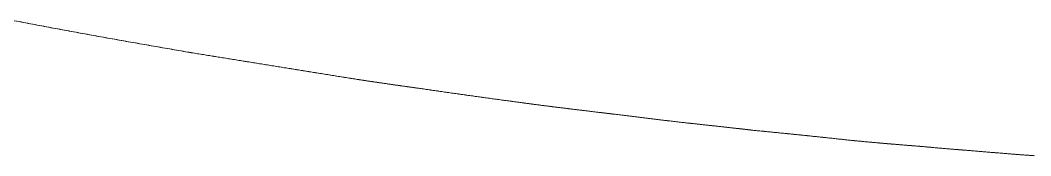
# Model space of a CAD drawing. Header units: millimetres. Extents: x 8533 to 164433, y 5768 to 115327.
# Drawn here: x 57046.2 to 57079.81, y 107638.34 to 107642.83 of the extents above; entities that cross this region are included whole.
import ezdxf

# ---------------------------------------------------------------- set-up
doc = ezdxf.new("R2010")
doc.units = ezdxf.units.MM
doc.header["$LTSCALE"] = 250
doc.layers.add('06_G-ENP_심볼', color=3, linetype='Continuous')
doc.layers.add('G-ENP', color=1, linetype='Continuous')

# ---------------------------------------------------------------- blocks, each defined once
blk = doc.blocks.new('zw$82BC')
at = {"layer": 'G-ENP', "color": 8, "lineweight": 0}
for centre, radius, start, end in [((17.33628957543506, 93.74773393715344), 3.29611018937103, 259.2108790048784, 259.2784332341819), ((17.33536252305881, 93.74285290701948), 3.291141902099058, 259.2133652563365, 259.2810219454882), ((16.07913155200875, 87.09907914330182), 3.470355619780339, 79.24203657759243, 79.30618076696047), ((16.06968112571049, 87.04919301118423), 3.52112893494431, 79.24011305090266, 79.30332865400823), ((17.17983293512476, 92.88609034693928), 2.420403592662472, 259.2148355367918, 259.3066973791791), ((17.18054174623406, 92.88982820913446), 2.424208066855788, 259.2183528684921, 259.3100704687355), ((17.19949367438649, 92.9902090568716), 2.526362313050587, 259.3066993937452, 259.3947093584893), ((17.20026437572064, 92.99430840737591), 2.530533482154481, 259.3100724750396, 259.3979375209123), ((17.22091233074674, 93.10460067454613), 2.642741868963379, 259.3947111902061, 259.4788520295244), ((17.22175369629572, 93.10911317825048), 2.647332139314228, 259.3979393441927, 259.4819346483097), ((17.24434428465891, 93.23076871008033), 2.771067352226418, 259.4788536781162, 259.559109774458), ((17.2452668487103, 93.23575637246546), 2.776139619599532, 259.4819362895909, 259.5620462956985), ((17.27009758453706, 93.3705259964355), 2.91317763174194, 259.5591112404581, 259.6354686102624), ((17.27111413412003, 93.37606404354364), 2.918808203129422, 259.5620477567693, 259.6382585392687), ((17.29854726742992, 93.5260787861352), 3.071310660676629, 259.6354698954061, 259.7079161835639), ((17.29967336940526, 93.53225880029242), 3.077592433945601, 259.6382598192359, 259.7105590911519), ((17.33015451907012, 93.70013930663862), 3.248217650799038, 259.7079172872139, 259.7764417642552), ((17.33140950180713, 93.70707493316297), 3.255265905267696, 259.7105601887154, 259.7789372782977), ((17.36549287820328, 93.89607967446784), 3.44731920119795, 259.7764426890564, 259.8410362439076), ((17.36690088866642, 93.90391287200578), 3.455277936678544, 259.7789381970685, 259.843384054697), ((17.40528448233893, 94.11814482717585), 3.672921292958957, 259.8410369881474, 259.9016921301304), ((17.40687617585628, 94.12705576925742), 3.681973274477436, 259.843384793319, 259.903891985399), ((17.45045178622264, 94.37175622708361), 3.930523364967847, 259.9016926953255, 259.9584035267262), ((17.45226647322461, 94.38197595872134), 3.940902960090169, 259.9038925433454, 259.9604552406448), ((17.5021915086008, 94.66394633427439), 4.227259034566161, 259.9584039147223, 260.0111661441837), ((17.50428085248934, 94.67577841042242), 4.239274165597466, 259.9604556197808, 260.013069582896), ((17.56208523884989, 95.00400818227234), 4.572555022650158, 260.0111663565273, 260.0599772746448), ((17.56451802900524, 95.0178567825464), 4.586615683573019, 260.0130697873545, 260.0617323691073), ((17.63226706020528, 95.40448003824991), 4.979129979427971, 260.0599773119895, 260.1048357915008), ((17.63513731493812, 95.42089750950407), 4.995796464075053, 260.0617323993089, 260.1064425272447), ((17.71568831716964, 95.88270051789107), 5.464571977262674, 260.1048356554626, 260.1457421251354), ((17.71912761167319, 95.90245983259757), 5.484628378917775, 260.106442385567, 260.1472005512888), ((17.81654924263684, 96.46334395979886), 6.053910363011204, 260.1457418182191, 260.1826982652295), ((17.82074791259562, 96.48756322458848), 6.078490875526993, 260.1472002377287, 260.1840084868628), ((17.9410381141242, 97.18276202033388), 6.784019823947066, 260.1826977865509, 260.2157077399256), ((17.94628214731507, 97.21312116458273), 6.814828548320682, 260.18400800223, 260.21686991633), ((18.09866561524446, 98.0968213881415), 7.711570877521139, 260.2157070921269, 260.2447755925744), ((18.10540446033794, 98.13596050553684), 7.751285893699701, 260.2168692628623, 260.2457899450812), ((16.84891842608023, 90.8210645792999), 0.3292625908240799, 260.0493535005585, 260.5903565417412), ((16.84721455359671, 90.81086278138781), 0.3189193345649084, 260.0605454768915, 260.6012975424146), ((17.38465180137042, 94.13050334575587), 3.681781215825038, 260.7855335683954, 260.805359111625), ((17.38580041939919, 94.13759185245391), 3.688962180249941, 260.7862970374449, 260.8060824084838), ((17.41715569054459, 94.33130807112349), 3.885199603738759, 260.8053606403462, 260.8241093342081), ((17.41845785129853, 94.33936129307165), 3.893357422428996, 260.8060839426919, 260.8247919427071), ((17.45413121471434, 94.56021276158089), 4.117071436226023, 260.8241107848774, 260.8417691084629), ((17.45561841121811, 94.5694288987898), 4.126406795769509, 260.8247934009822, 260.8424105279137), ((17.496520573213, 94.82314760271288), 4.383401285088398, 260.8417704804124, 260.8583256145705), ((17.49823217097618, 94.83377450238436), 4.394165139543322, 260.8424119075812, 260.8589253945642), ((17.54555106026767, 95.12783656620485), 4.692010023031114, 260.8583269074247, 260.8737667863729), ((17.54754111242205, 95.14021430785277), 4.704546720958889, 260.8589266893758, 260.8743244744041), ((17.60285525644811, 95.48455338314551), 5.053300291912187, 260.8737679964551, 260.8880812938264), ((17.60519396922696, 95.4991238316207), 5.068057240956715, 260.8743256842197, 260.8885964902424), ((17.67064866138988, 95.9072393817487), 5.481388365991271, 260.888082419734, 260.9012586005359), ((17.67343482230974, 95.9246240940385), 5.498994924789389, 260.8885976114365, 260.9017309161378), ((17.75201938238833, 96.4153259192276), 5.995949464212948, 260.901259634132, 260.9132889531368), ((17.7553912252895, 96.4363947002783), 6.017286353813995, 260.9017319485599, 260.913718039296), ((17.85140297563898, 97.03672196309924), 6.625242831369111, 260.9132898990835, 260.9241634119126), ((17.85556180084104, 97.06274142595527), 6.651592561392458, 260.9137189825303, 260.9245489534458), ((17.97540275812231, 97.8129753066575), 7.411337736225557, 260.9241642669665, 260.9338738751448), ((17.98065582160162, 97.84587865376147), 7.444657774099557, 260.9245498026602, 260.9342155815789), ((18.13430528885409, 98.80880727280095), 8.419767862246248, 260.9338746352946, 260.9424130839756), ((18.14114461462641, 98.85169016924146), 8.463192730474962, 260.9342163406741, 260.942710691248), ((18.34506363183165, 100.1308823009205), 9.758536497639167, 260.9424137463022, 260.9497746218917), ((18.35431666763812, 100.1889509354291), 9.817337730454629, 260.942711351437, 260.9500279259302), ((18.63772689833344, 101.9682604352564), 11.6190767944603, 260.9497751918028, 260.9559529663379), ((18.650939057016, 102.0512379420205), 11.7030995756512, 260.9500284860461, 260.9561617574562), ((19.07113201387376, 104.691123969276), 14.3762176720853, 260.9559534296457, 260.9609434588676), ((19.09149036264786, 104.8190623124387), 14.50576566321411, 260.9561622198059, 260.9611075868234), ((19.77825316485998, 109.1360993812789), 18.87708722534736, 260.9609438247631, 260.9647423186846), ((19.81357804832267, 109.358201396051), 19.10198087207665, 260.9611079466252, 260.9648616635764), ((21.13647181630121, 117.6775338964212), 27.52583635349224, 260.9647425886167, 260.9673466984466), ((21.21221466948204, 118.1539306460307), 28.00821674572147, 260.9648619283176, 260.9674211619015), ((24.8074346143667, 140.7698974559166), 50.90816349662957, 260.9673468687508, 260.9687546026196), ((25.07078231270511, 142.4266346547883), 52.58570042802886, 260.9674213220221, 260.9687841402834), ((16.72241561998312, 89.90270509318816), 0.5975526037550788, 80.80565979388265, 80.9678822998831), ((16.71936338181611, 89.88367619660312), 0.6168247215871222, 80.79910918797322, 80.96100622618151), ((19.39074268604789, 106.3891816141546), 16.10346165914985, 260.8064613098297, 260.8157558328498), ((19.39435468519044, 106.4115106279605), 16.12608092956761, 260.8068162829289, 260.8160980824537), ((19.48947590166064, 106.9998418178991), 16.72205209902305, 260.8157552642489, 260.8247133420193), ((19.49328676074175, 107.0234239748445), 16.7459401875188, 260.8160975166708, 260.8250430652745), ((19.59379270145855, 107.6456771112087), 17.37625789294761, 260.8247128130153, 260.8333393848271), ((19.59782284779023, 107.6706405565017), 17.4015445629369, 260.8250425354999, 260.8336567615626), ((19.70428803653643, 108.3304192711761), 18.06985795401356, 260.8333388902769, 260.8416385833544), ((19.70856532885752, 108.3569384569755), 18.09671986838697, 260.8336562661617, 260.8419437736046), ((19.82165929245066, 109.0584422525102), 18.80728149111109, 260.8416381193647, 260.8496152242986), ((19.82620887136734, 109.0866751037027), 18.83587856357418, 260.841943312478, 260.8499083886157), ((19.94670159214884, 109.8347345622448), 19.5935799884179, 260.8496147957427, 260.8572733086386), ((19.95155831964605, 109.8648996375379), 19.6241335408796, 260.8499079645795, 260.8575545879119), ((20.0803481788716, 110.665151362325), 20.43468252199997, 260.8572729141355, 260.8646165249736), ((20.08554491996297, 110.6974551835716), 20.4674016751619, 260.8575541966418, 260.8648860580153), ((20.22368658422074, 111.5565168615122), 21.33749942015211, 260.8646161650947, 260.8716482763924), ((20.22927289618839, 111.5912700981652), 21.37269877153411, 260.8648856989358, 260.8719061782542), ((20.37800451091643, 112.5169117148185), 22.31021330242012, 260.8716479457278, 260.8783716657788), ((20.38402911591056, 112.5544203448784), 22.34820268505072, 260.8719058500241, 260.8786180529157), ((20.54483113991428, 113.5559327389525), 23.36254205938497, 260.8783713695116, 260.884789516514), ((20.55135719157171, 113.5965930828081), 23.40372279409094, 260.8786177554026, 260.885024488046), ((20.72598273238169, 114.6849798240704), 24.50602936577132, 260.884789250743, 260.8909043773652), ((20.73309062599795, 114.7292962629828), 24.55091220110541, 260.8850242234576, 260.8911280195306), ((20.923671402013, 115.9179373911342), 25.7547347642863, 260.8909041419267, 260.8967185042131), ((20.93144201723284, 115.9664180239891), 25.80383419626721, 260.8911277828982, 260.8969309038468), ((21.14056159186619, 117.2715310488326), 27.12559476611575, 260.8967182969453, 260.9022338953239), ((21.14911897852114, 117.3249540925784), 27.17969883682382, 260.8969306956829, 260.9024351136243), ((21.37995814117251, 118.7665063145685), 28.63961648094742, 260.9022337165055, 260.9074522590281), ((21.38943461459162, 118.8257026046336), 28.69956649598885, 260.9024349370496, 260.9076423576979), ((21.64594668793906, 120.4285120071504), 30.32277209739704, 260.9074521125953, 260.912375042048), ((21.65650694966685, 120.4945157351315), 30.38961528128604, 260.9076422111926, 260.9125540749522), ((21.94366796903417, 122.2898218358436), 32.2077421872411, 260.9123749279462, 260.9170034213127), ((21.95553888207446, 122.3640570095907), 32.28292050588824, 260.9125539576519, 260.9171714217447), ((22.27969018458533, 124.3916722694104), 34.33628304295163, 260.9170033367786, 260.9213382968375), ((22.29315117387866, 124.4758932423829), 34.42157296332756, 260.9171713371118, 260.9214952953507), ((16.91226128774487, 90.79778194881152), 0.31630772613519, 260.8123782370596, 261.2151718190098), ((16.91108749592861, 90.79028763022058), 0.3087219572625371, 260.823431034282, 261.228588758632), ((17.06223031975289, 91.78461706602525), 1.314472417229333, 261.3243099043157, 261.3903064462356), ((17.06250278083998, 91.78640985770795), 1.316285794382336, 261.3268310076838, 261.392736052785), ((17.06970861809272, 91.83400831731268), 1.364426602737608, 261.3903053540866, 261.4538689838983), ((17.06999852816132, 91.83593054074095), 1.366370565280872, 261.3927349661909, 261.4562074645138), ((17.0776780900941, 91.88704101342762), 1.418054760837624, 261.4538679908026, 261.515008074539), ((17.07798754406873, 91.88910806121783), 1.420144844069482, 261.4562064755079, 261.5172557677158), ((17.08619940668696, 91.94416066188376), 1.475806532033194, 261.5150071737644, 261.5737322559924), ((17.08653092800996, 91.94639103050673), 1.478061404565742, 261.5172548755805, 261.5758894592235), ((17.09534374257085, 92.0058899921658), 1.538209489461766, 261.5737314439082, 261.6300492054802), ((17.09570019486161, 92.00830474244555), 1.540650406639948, 261.5758886600904, 261.6321161948671), ((17.10519487954362, 92.07284458709461), 1.60588491101006, 261.6300484869921, 261.6839657640846), ((17.10557965673833, 92.07546867810453), 1.608537062325518, 261.6321154860283, 261.6859427843378), ((17.11585217118711, 92.14575469355464), 1.679569790661044, 261.6839651428475, 261.7354879370608), ((17.11626936580758, 92.14861820086338), 1.682463529574027, 261.6859421671064, 261.7373751954619), ((17.12743445570381, 92.22549397913087), 1.760145860178206, 261.7354874097078, 261.7846208753194), ((17.12788898083512, 92.22863301994994), 1.763317637242296, 261.737374669493, 261.786418547214), ((17.14008499657321, 92.3131159455923), 1.848676336235093, 261.7846204418215, 261.8313688869583), ((17.14058282375079, 92.31657442138811), 1.85217045787776, 261.7864181167981, 261.8330771134541), ((17.15397816286453, 92.40990309135833), 1.946455534713808, 261.8313685473827, 261.875735424789), ((17.15452655056221, 92.41373439683821), 1.950325887411005, 261.8330767831782, 261.8773543204102), ((17.16932822876011, 92.51743174515286), 2.055074298791889, 261.8757351764858, 261.9177230923945), ((17.16993608261176, 92.52170142416367), 2.059387029287891, 261.877354080642, 261.9192527429099), ((17.18640175729065, 92.63766316570235), 2.176511936548198, 261.9177229410418, 261.9573336286105), ((17.18708032844962, 92.64245399508161), 2.181350583469588, 261.9192525952486, 261.9587740785038), ((17.20553416609069, 92.7730656227235), 2.313259420743905, 261.9573335757319, 261.9945679161445), ((17.20629768458726, 92.77848232290017), 2.31872966756191, 261.9587740328025, 261.9959191848941), ((17.2271538156789, 92.92679168492674), 2.468498305849484, 261.9945679620976, 262.0294259737983), ((17.22802058279406, 92.93296895203133), 2.474736086938818, 261.9959192341294, 262.0306880410515), ((17.25181672554818, 93.10293379864225), 2.646358653727813, 262.029426114816, 262.0619069312745), ((17.25281067737502, 93.11004782224097), 2.653541777743256, 262.0306881869688, 262.0630797511365), ((17.28025756087835, 93.30689976687847), 2.852297958652409, 262.0619071723723, 262.0920090496356), ((17.28141068131818, 93.31518598272669), 2.860664024527628, 262.0630799953387, 262.0930925385123), ((17.31346784762907, 93.54598860004802), 3.093682285592748, 262.0920093888945, 262.1197297004805), ((17.31482395499599, 93.55576955483156), 3.103556803392315, 262.093092884308, 262.1207237356348), ((16.854093857541, 90.22668616009213), 0.2572568638081448, 81.72692474974072, 82.13127601701134), ((16.85340630091794, 90.22184420414874), 0.2621473582152385, 81.7109689679024, 82.11502731935475), ((17.45482220631955, 94.35250179703854), 3.912063136152478, 261.7150851038367, 261.7499177376876), ((17.4541138001875, 94.34762609768808), 3.907136242338224, 261.7163720817629, 261.7512471544346), ((17.4366596320473, 94.22723847027794), 3.785489915701524, 261.7499188258396, 261.7858774945412), ((17.43600582105746, 94.22271889649596), 3.78092329602204, 261.7512482474049, 261.7872489839287), ((17.41988556282509, 94.11103792078006), 3.668084902597823, 261.7858786825765, 261.822953113873), ((17.41928132347194, 94.10684213721066), 3.663845833793235, 261.7872501771657, 261.8243662736862), ((17.40437468476792, 94.00309414519171), 3.559032410529295, 261.8229544024878, 261.8611334365509), ((17.40381563041656, 93.99919395924223), 3.555092360829822, 261.8243675680882, 261.8625878302264), ((17.39001632549277, 93.90269591896691), 3.45761265747225, 261.8611348214674, 261.9004064143175), ((17.38949856873309, 93.8990663674636), 3.453946362932594, 261.8625892219416, 261.9019015717149), ((17.37671237286487, 93.80921333946856), 3.36318814886783, 261.9004078965528, 261.9407591262554), ((17.37623233874133, 93.8058314136378), 3.359772324720967, 261.9019030587674, 261.9422945508695), ((17.36437533422277, 93.72208514787366), 3.275190851789751, 261.9407607039449, 261.9821777980796), ((17.36393001468009, 93.71893161293843), 3.272006029716026, 261.942296129243, 261.9837529528052), ((17.3529272039947, 93.64081158000846), 3.193114956916503, 261.9821794693127, 262.0246478096585), ((17.35251384477097, 93.63786880690333), 3.190143294251922, 261.9837546244997, 262.0262621291222), ((17.3422980991888, 93.5649454653448), 3.116507873542137, 262.0246495728011, 262.0681537137261), ((17.3419142347209, 93.56219769854101), 3.113733423332108, 262.0262638927578, 262.0698066007566), ((17.33242521845746, 93.49408548847185), 3.044963411168297, 262.0681555655921, 262.112679255984), ((17.33206860648183, 93.49151840331433), 3.04237167469074, 262.0698084556668, 262.1143700871323), ((17.32325203471648, 93.42787102042013), 2.978116548270296, 262.1126811926053, 262.1582073926356), ((17.32292065972349, 93.42547176574584), 2.975694517702848, 262.1143720261064, 262.1599355125017), ((17.31472750956614, 93.36597702250623), 2.915638275992634, 262.1582094111365, 262.2047203137215), ((17.31441957857426, 93.36373421371206), 2.913374426946938, 262.1599375343213, 262.2064850373318), ((17.30680549119496, 93.30811019386886), 2.857231699037579, 262.2047224121935, 262.2521994608162), ((17.30651933497633, 93.30601321434926), 2.85511528503485, 262.2064871422323, 262.2540000802725), ((17.29944406826583, 93.25400472849782), 2.802627743772882, 262.252201642676, 262.300625560943), ((17.29917815290067, 93.25204382206539), 2.800648889360555, 262.2540022643252, 262.302461339348), ((17.29260505794248, 93.20341896726308), 2.751581771337385, 262.3006278196808, 262.3499786478113), ((17.29235805278769, 93.20158575858068), 2.749731996916459, 262.3024636000347, 262.3518488229581), ((17.28625379101335, 93.15613420169257), 2.703872362971215, 262.3499809784109, 262.4002380847885), ((17.28602446995883, 93.15442098337928), 2.702143865084729, 262.3518511535016, 262.4021418660713), ((17.28035859927969, 93.11195123562214), 2.659297843609316, 262.4002404823474, 262.4513825943863), ((17.28014580465755, 93.11035071075764), 2.65768323491987, 262.4021442651648, 262.4533191746115), ((16.87596979837305, 90.05669851322051), 0.4226010723538034, 82.23628331140038, 82.51597245402519), ((16.87631280751351, 90.05921105772416), 0.4200651628790583, 82.22837569681694, 82.50556445184154), ((17.03985310903239, 91.25227771203868), 0.7841581291582359, 262.1725314473154, 262.2866123238267), ((17.04017553261851, 91.25464117174067), 0.7865434796271575, 262.1769667093052, 262.2907279450463), ((17.0488157273772, 91.31844568976754), 0.850930352454907, 262.2865714297602, 262.3923151943571), ((17.04916813987491, 91.32106644206254), 0.8535746926719496, 262.290687226821, 262.3961250446356), ((17.0586543318412, 91.39210279815632), 0.9252416419988119, 262.3922788223931, 262.490030655739), ((17.0590430075526, 91.39503253789258), 0.9281970508743306, 262.3960888288194, 262.4935469071983), ((17.06955919830166, 91.47481791960871), 1.008672496178281, 262.489998438004, 262.5800651822449), ((17.06999234351493, 91.47812434448429), 1.012007171267908, 262.49351483912, 262.5832986295042), ((17.08178120517961, 91.56866226624294), 1.103309375073621, 262.580036811475, 262.6626898435285), ((17.08226970265021, 91.57243528963318), 1.107113889863121, 262.583270396919, 262.6656500091754), ((17.09565779468893, 91.67642504074809), 1.211961919016268, 262.6626650551284, 262.7381427303152), ((17.09621648498377, 91.68078738971008), 1.216359898157602, 262.6656253505163, 262.7408379336191), ((17.11165347221687, 91.80194986584547), 1.338501807648583, 262.7381213048396, 262.8066310447673), ((17.11230300408006, 91.80707249230602), 1.343665448838141, 262.7408166300928, 262.8090684892753), ((17.13042549044447, 91.95068033707304), 1.488412253381053, 262.806612796863, 262.8683328290722), ((17.13119555282016, 91.95680923180265), 1.494589335459139, 262.8090503534029, 262.8705186479126), ((17.1529349288664, 92.1305825923298), 1.66971723473672, 262.8683176061854, 262.9233984031823), ((17.15386972508078, 92.13808426261437), 1.677276923661835, 262.8705035317597, 262.9253377154624), ((17.18064463478045, 92.35378924210926), 1.894637301221376, 262.9233860858417, 262.9719515236055), ((17.1818129621923, 92.36323441994551), 1.90415446297841, 262.9253254998789, 262.9736484669379), ((17.2158951709895, 92.63972159072603), 2.182734347871294, 262.971942022551, 263.014090269177), ((17.21741019983115, 92.65204949762244), 2.195154999783694, 262.9736390682756, 263.0155480344415), ((17.26267820282364, 93.02151251078317), 2.567380885234614, 263.0140835216718, 263.0498876904684), ((17.26473993586173, 93.03838347943014), 2.584377364778347, 263.0155413890366, 263.05110853861), ((17.32840307410761, 93.56067745510819), 3.110537028433119, 263.0498836616335, 263.0793922021347), ((17.33140103100608, 93.58532568984157), 3.135366913804031, 263.051104614035, 263.0803774724026), ((17.42854873976746, 94.38574761207946), 3.941662721860429, 263.079390891898, 263.102627739562), ((17.43335334154848, 94.42540108743543), 3.981606210497001, 263.0803762625738, 263.1033778605366), ((17.60175421760313, 95.81759227464585), 5.383945383224716, 263.1026291729482, 263.1195937115826), ((17.6107776465994, 95.89228284871757), 5.459179046469869, 263.1033793957379, 263.120108171766), ((17.97901742694229, 98.94409697704805), 8.533129274848664, 263.1195979362864, 263.1302646441508), ((18.00209933261233, 99.13553969355826), 8.725958442687185, 263.1201125014078, 263.1305420005143), ((19.46933245870584, 111.3142006081674), 20.99268395142239, 263.1302717400494, 263.1345896515721), ((19.61638317400703, 112.5351711573915), 22.22247783426128, 263.130549210641, 263.1346274811027), ((17.06870453307546, 91.37625073989079), 0.9107303803372865, 263.139765379378, 263.2572292966268), ((17.07263929978349, 91.40923535603645), 0.9439488521825592, 263.1453849366795, 263.2603661906526), ((16.70802184048934, 88.32761653478883), 2.15916579801017, 83.18980791441025, 83.25082298603478), ((16.70669654805523, 88.31647060831455), 2.170390238538776, 83.18768522292149, 83.24837732822732), ((16.66660332772285, 87.98079998285613), 2.508446793619738, 83.13744163874962, 83.18979497390265), ((16.66475884911121, 87.96541708168837), 2.523939880242871, 83.13564633670518, 83.18767232262162), ((16.6073247482574, 87.48825488214197), 3.004546205250778, 83.09385034201955, 83.13742972861819), ((16.60460398224008, 87.46572284639296), 3.02724191361398, 83.0923864544643, 83.1356344654016), ((16.51616879237515, 86.73566586871135), 3.762635666613263, 83.0591367513415, 83.09383949456472), ((16.51179262695435, 86.69963065382433), 3.798935632121616, 83.05800794699341, 83.09237565068962), ((16.35925776168666, 85.44673841674921), 5.061078983809936, 83.03339375672856, 83.05912700656471), ((16.35115147119838, 85.38027909766896), 5.128030854312905, 83.03260332685056, 83.05799824569851), ((16.02838147578008, 82.73893071428574), 7.789027236635645, 83.01670412605617, 83.03338514870958), ((16.00870969135987, 82.57814322402436), 7.95101364330472, 83.01625497498597, 83.03259476065213), ((14.88942236427552, 73.44046091297491), 17.15699225063774, 83.0091401983361, 83.01669668283014), ((14.79012598563709, 72.63026338330923), 17.97325189497067, 83.00903483368775, 83.01624757774914), ((26.64090584552606, 169.274928995056), 79.3952870419068, 263.0091339509187, 263.0107636548964), ((24.94885612667487, 155.4744183074249), 65.49143406962938, 263.0090286335129, 263.0110041855457), ((18.42619128302177, 102.2673739912634), 11.88607313054734, 263.0107586291179, 263.0216252747234), ((18.38131671068653, 101.9010332114801), 11.51699415017356, 263.0109992051104, 263.0222133868688), ((17.75991998952101, 96.8240423508185), 6.40211682287935, 263.021621491322, 263.0417647258074), ((17.74665809108127, 96.71553071414581), 6.292797780079994, 263.0222096516859, 263.0427016915329), ((17.51412892049861, 94.81009785747051), 4.373229031034323, 263.0417622059318, 263.0712103823518), ((17.50790117432389, 94.75895606252385), 4.321709442975594, 263.0426992182802, 263.0724970439391), ((17.38681727083663, 93.76246444882628), 3.317888320625005, 263.0712091407278, 263.1099791649173), ((17.38323039924349, 93.73286171956687), 3.28806907862854, 263.0724958504156, 263.1116159342949), ((17.30932556883643, 93.12117106608554), 2.671929988667037, 263.1099792170523, 263.1580764162409), ((17.3070080245338, 93.10192151237868), 2.652541427418056, 263.1116160347393, 263.1600632635229), ((17.25745560606858, 92.68886761728197), 2.236525848947447, 263.1580777717903, 263.2154957903417), ((17.25584405004834, 92.6753770007133), 2.222939317650217, 263.1600646708746, 263.2178322495728), ((17.22049547186721, 92.3781967524942), 1.923664157863065, 263.2154984546927, 263.2822191807741), ((17.21931652861248, 92.36823574235603), 1.913633623542427, 263.2178349659816, 263.2849043444611), ((17.19297306216158, 92.14453646292623), 1.688388545108629, 263.2822231622712, 263.3582166749785), ((17.19207819779838, 92.136893927642), 1.680693798907961, 263.2849083762026, 263.3612491925452), ((17.17180113429858, 91.96271546596444), 1.50533902867771, 263.3582219727386, 263.4434465491696), ((17.17110276314897, 91.95667737421701), 1.499260684546002, 263.3612545391747, 263.4468246189201), ((17.0376232584962, 90.79347500418669), 0.3284249445771474, 263.4071452120393, 263.755642320789), ((17.03750695071189, 90.79242227621347), 0.3273657771352094, 263.4209218987613, 263.7667478979488), ((17.62719732474984, 96.21652292718431), 5.783426827430414, 263.7931225655718, 263.809563747983), ((17.63432043302124, 96.28210988712351), 5.849399457785973, 263.7938294112774, 263.8100841505508), ((17.89671970679304, 98.70138552010184), 8.282863648016844, 263.8095666526791, 263.8210277485618), ((17.91149933919981, 98.83777830400908), 8.420054861198967, 263.8100870501205, 263.8213607208133), ((18.5855072709294, 105.0635356135041), 14.68219034068434, 263.8210305396909, 263.8274859005442), ((18.63288332809329, 105.5013747769843), 15.12258519041646, 263.8213635041768, 263.8276305021908), ((24.14694739228965, 156.4872401243583), 66.40575365415994, 263.8274885739107, 263.8289136130575), ((25.23993674284004, 166.5947553838478), 76.57219307200019, 263.8276331700859, 263.8288689361368), ((14.20948241207334, 64.57935796072923), 26.03780758206975, 83.82528734331014, 83.8289161656486), ((14.3490280537617, 65.86956684791579), 24.7400741895358, 83.82505252960786, 83.82887148496737), ((15.84438308961656, 79.69098533133302), 10.83799896441236, 83.81658465006556, 83.82528977870724), ((15.86948617715935, 79.92284608394192), 10.60478324131938, 83.81615887979926, 83.82505495788425), ((16.27658565152298, 83.6802293965593), 6.825410365208469, 83.80278418995195, 83.81658696348028), ((16.28670861199386, 83.77355581210566), 6.731536544979975, 83.8021666789605, 83.81616118689321), ((16.47664392691446, 85.5226292043933), 4.97218065320312, 83.78386573580354, 83.80278637528178), ((16.48208547265274, 85.57266229727276), 4.921852522104413, 83.78305574807176, 83.80216886227488), ((16.59218397593436, 86.58340991040978), 3.905126198555052, 83.75981020281942, 83.78386779014701), ((16.59558017174562, 86.61452766909161), 3.873823658132887, 83.75880704726926, 83.78305780276486), ((16.66755292033606, 87.27268835926583), 3.21173939608644, 83.73059966483564, 83.75981213271093), ((16.66987649009003, 87.29388644820386), 3.190414341781118, 83.72940269284115, 83.75880897181673), ((16.72069071791937, 87.75637192754931), 2.725145705457969, 83.69621739010239, 83.73060146255027), ((16.72238287550114, 87.7717306593118), 2.709694037863911, 83.69482599325245, 83.72940448485227), ((16.76023945411789, 88.11438257474833), 2.364957246394155, 83.65664782991476, 83.69621905218219), ((16.76152875685678, 88.12601567168753), 2.353252920677384, 83.65506145196245, 83.69482764907164), ((16.79087546472557, 88.38996766523286), 2.087674525613892, 83.61187668202598, 83.65664935779299), ((16.79189217356806, 88.39907980378013), 2.078505841876036, 83.61009480730557, 83.65506297123272), ((16.81535023904088, 88.60857384764387), 1.867702532928182, 83.56189087745118, 83.61187806849358), ((16.8161739284965, 88.61590097433145), 1.860329253714902, 83.55991304276573, 83.61009618470004), ((16.83538821928529, 88.78614982544292), 1.688999571163263, 83.5066786344372, 83.56189212137038), ((16.83607029149393, 88.79216733645154), 1.682943528033281, 83.504504416842, 83.55991427793045), ((16.85212517480166, 88.93320033230623), 1.54099964802575, 83.44622945365361, 83.50667973032962), ((16.85270022647951, 88.93822823578256), 1.535938966706132, 83.44385848999292, 83.50450550598747), ((16.86633953040344, 89.05692547451491), 1.416460663287124, 83.38053417264702, 83.4462304035697), ((16.86683176858311, 89.06118767667573), 1.412170131424411, 83.37796614283512, 83.44385943314788), ((17.04083892687909, 90.56074815565682), 0.09745237901018422, 263.3902273347692, 264.4973442124778), ((17.04094713549507, 90.56176549793514), 0.09847545209651512, 263.4312698696584, 264.5398734828714), ((16.62165849081079, 86.21724621463159), 4.266229708659953, 84.45759860426848, 84.48737729861458), ((16.62270865668695, 86.2280968771758), 4.25532834528935, 84.45644170922505, 84.48629594638793), ((16.64793755982903, 86.48806450629723), 3.994139399076588, 84.4258098340285, 84.45759779612374), ((16.64885950310226, 86.49753718362837), 3.984621962820252, 84.42457766256122, 84.45644089777382), ((16.67109519095938, 86.7253454999717), 3.755731039662093, 84.39201960443577, 84.4258088667436), ((16.67191092245135, 86.7336773694118), 3.747359333491858, 84.3907124879357, 84.42457669181375), ((16.6916550157227, 86.93473122438542), 3.545338340210461, 84.35623734016349, 84.39201847984242), ((16.69238183618747, 86.94210871775402), 3.537925130743219, 84.35485565908849, 84.39071135569594), ((16.71002936918309, 87.12066571126951), 3.358498167126833, 84.31847389168425, 84.35623605465088), ((16.71068103393596, 87.12723707530199), 3.351894570332777, 84.31701807921078, 84.35485436582455), ((16.72654716235884, 87.28669512324024), 3.191649124184545, 84.27874154147975, 84.31847244892144), ((16.7271346600876, 87.29257886885529), 3.185736120325072, 84.27721208729615, 84.31701663004891), ((16.74147389598825, 87.43568320126332), 3.04191517756645, 84.23705398628304, 84.27873994077058), ((16.74200618208774, 87.44097593248097), 3.036595747993142, 84.23545142979042, 84.27721048080878), ((16.75502630079059, 87.56996875429974), 2.906947487246791, 84.19342631892246, 84.23705222891549), ((16.75551070054378, 87.57474954930586), 2.90214221484085, 84.19175125496625, 84.23544966977869), ((16.7673829018831, 87.69147947716112), 2.784810100010762, 84.14787502018322, 84.19342441003761), ((16.7678254465916, 87.69581352252027), 2.78045351947156, 84.14612809681982, 84.19174934211371), ((16.77869204861959, 87.80181838039931), 2.67389314743947, 84.10041793880809, 84.14787296228995), ((16.77909783613008, 87.80576075477649), 2.669929944399538, 84.09859984948268, 84.14612603273072), ((16.78907812301112, 87.90233047850785), 2.57284586935917, 84.05107425386899, 84.1004157340007), ((16.78945138715223, 87.90592702260773), 2.569230007805685, 84.04918574756461, 84.09859763657495), ((16.79864592834646, 87.99415031305165), 2.480528888718651, 83.9998644809778, 84.0510719052956), ((16.79899033501893, 87.99744066281824), 2.47722056333957, 83.9979063475676, 84.0491833913805), ((16.80748463805595, 88.07824410174464), 2.395971877855848, 83.94681041187617, 83.99986198995892), ((16.80780324093446, 88.08126139509687), 2.392937810237946, 83.9447834957131, 83.99790385198283), ((16.81567033964247, 88.15543745873816), 2.318345721990835, 83.89193511209045, 83.94680778055609), ((16.81596576505662, 88.15821022607037), 2.315557261078457, 83.88984030478358, 83.94478086116614), ((16.82326849450159, 88.2264416141353), 2.246936184526153, 83.83526287356966, 83.89193234598437), ((16.82354299579261, 88.22899439011013), 2.244368692442579, 83.83310111255547, 83.8898375325939), ((16.83033555270073, 88.29187104055285), 2.181126206917122, 83.77681919829831, 83.83525997835716), ((16.83059114039533, 88.29422565959572), 2.178757756913297, 83.77459145710618, 83.8330982105043), ((16.83692054678961, 88.35226040852137), 2.120378878492113, 83.71663074592668, 83.77681617610025), ((16.83715890104658, 88.3544352622668), 2.118191002552813, 83.71433805384162, 83.77458843269453), ((17.08975606361498, 90.64576137239033), 0.1870165163691893, 263.6239143836302, 264.2240476055039), ((17.08931472684078, 90.64157912045329), 0.1828109977151513, 263.6420309212629, 264.2489902511429), ((17.14962288184229, 91.25043682890896), 0.7946480259710543, 264.3171236284418, 264.4350060044619), ((17.14977124989436, 91.25194412055652), 0.7961626019457565, 264.3216574572538, 264.4393128864938), ((17.15377023116294, 91.29300367309645), 0.8374164340599296, 264.4350135439055, 264.5468163719735), ((17.15393419678863, 91.29470434866982), 0.8391249952116547, 264.4393204011241, 264.5508937414727), ((17.15836772379096, 91.34116400465581), 0.8857957113835799, 264.5468232180675, 264.6524818381216), ((17.15855009018743, 91.34309382855929), 0.8877341325814229, 264.5509005611316, 264.6563273975603), ((17.16349940183501, 91.39598851355646), 0.9408598639307398, 264.6524879815816, 264.7519440474786), ((17.16370374812671, 91.3981930079695), 0.9430738087805492, 264.6563335137074, 264.7555557187256), ((17.16927258971903, 91.45884210843968), 1.003978039507051, 264.7519494762204, 264.8451509922804), ((17.16950348509569, 91.46137936802972), 1.006525783112, 264.7555611215713, 264.8485269557568), ((17.17582640491641, 91.53149163023653), 1.076922576731861, 264.8451557046462, 264.9320570912954), ((17.17608984218568, 91.53443771645652), 1.079880417420639, 264.8485316394114, 264.9351957616942), ((17.18334435124201, 91.61626513728686), 1.162028786931561, 264.9320610831509, 265.0126232369004), ((17.18364830748091, 91.61972120600103), 1.165498195869443, 264.9351997220884, 265.0155232724102), ((17.19207348851951, 91.71629427901229), 1.262438084468933, 265.012626504127, 265.0868168038326), ((17.19242882770085, 91.7203979833887), 1.266557144213915, 265.0155265067394, 265.0894771039958), ((17.20235436944627, 91.83589293017701), 1.382477802366935, 265.0868193485855, 265.1546116685004), ((17.20277624643013, 91.84083619781796), 1.387439039339975, 265.0894796146376, 265.1570313822938), ((17.21466965547525, 91.98117205416418), 1.528277974302568, 265.1546134886104, 265.2159882238328), ((17.2151799189876, 91.98723143192461), 1.534358798603518, 265.1570331706785, 265.2181667345012), ((17.22972686940297, 92.16108609439482), 1.708820992897514, 265.2159893202081, 265.270933320017), ((17.23035808360596, 92.16867367300955), 1.716434781454333, 265.2181678045365, 265.2728702662563), ((17.24860600488246, 92.3892998487459), 1.937814310335967, 265.270933700198, 265.3194402872566), ((17.2494090406134, 92.39905921118958), 1.947606655101214, 265.2728706196583, 265.3211355436346), ((17.27304178259796, 92.6877578255091), 2.237270936788153, 265.3194399573671, 265.3615088551799), ((17.27410070095978, 92.70075227747827), 2.25030846272274, 265.3211351864339, 265.362962532566), ((17.3060077485991, 93.09407093247495), 2.644919186884527, 265.3615078248622, 265.3971451054135), ((17.3074719176022, 93.11218968576799), 2.663097003068019, 265.3629614740511, 265.3983575616313), ((17.3530616408291, 93.67853029916182), 3.231269611188994, 265.3971433830104, 265.4263614188197), ((17.35522439857921, 93.70548320856477), 3.258309153172557, 265.3983558072945, 265.4273332347992), ((17.42593155407145, 94.58945856787739), 4.145107854534637, 265.426359011309, 265.4491763613921), ((17.42945643851984, 94.63363712235088), 4.189426806012478, 265.4273307965661, 265.4499083531741), ((17.55436517373643, 96.20305781814119), 5.763810339586246, 265.4491732773755, 265.4656146216786), ((17.56112685804597, 96.28816976046568), 5.849190448813845, 265.4499052456825, 265.4661078317063), ((17.0833794611802, 90.26559122635075), 0.192307308664055, 84.86318754865711, 85.43252304853884), ((17.0831511678431, 90.2628894347751), 0.1950187495458047, 84.843280471243, 85.41061720893094), ((17.27529536950262, 92.41309931610635), 1.963759210847396, 264.8961677437482, 264.960116059697), ((17.27581227956547, 92.41892487535699), 1.969607657911465, 264.8986599090782, 264.9624171614675), ((17.29014644455926, 92.58149829585835), 2.132811779038046, 264.9601175220787, 265.0189690276522), ((17.29075135679399, 92.588399503203), 2.139739446569413, 264.9624186208688, 265.0210785734241), ((17.30766230231178, 92.78247241900476), 2.334547753636687, 265.0189703829199, 265.0727124010693), ((17.30838176022361, 92.79077404072103), 2.342880492546668, 265.0210799196381, 265.0746299359471), ((17.32869083677538, 93.02639523364729), 2.579375323090859, 265.0727136473242, 265.1213345015629), ((17.32956333441156, 93.03656817654758), 2.589585612663339, 265.0746311714174, 265.1230596000422), ((17.35448302711093, 93.32857084591609), 2.882649683583663, 265.1213356366753, 265.1648246275432), ((17.35556641464014, 93.3413228067808), 2.895447582888468, 265.1230607305558, 265.1663569053374), ((17.38696459395221, 93.71255692496504), 3.268007129454152, 265.1648256534531, 265.2031730493027), ((17.38834991044691, 93.72900162404159), 3.284510075233857, 265.1663579282894, 265.2045121694164), ((17.42926149179813, 94.21659272769597), 3.773814521652008, 265.2031739689012, 265.2363710215046), ((17.43110119467276, 94.23859509419259), 3.795893666213778, 265.2045130828294, 265.2375166659796), ((17.48680799910302, 94.90715342592608), 4.466768833596963, 265.2363718302607, 265.264410750082), ((17.48937729877265, 94.9380799818943), 4.497801931183022, 265.2375174713812, 265.2653626486638), ((17.56995924201642, 95.91090720629876), 5.47396086137039, 265.2644114536911, 265.2872854036597), ((17.57381057275911, 95.95751554155765), 5.520728046824968, 265.2653633471484, 265.2880433216149), ((17.70118971353629, 97.502769437972), 7.071223144554721, 265.2872860030834, 265.3049891221322), ((17.70761576484377, 97.58087209218286), 7.149589710652314, 265.2880439158231, 265.3055528526028), ((17.94016031202752, 100.4125288164902), 9.990779033353222, 265.3049896160093, 265.3175169830625), ((17.95302343248962, 100.5693710806866), 10.14814788544684, 265.305553341689, 265.3178863615604), ((18.51487496857784, 107.4291882450602), 17.03093574133876, 265.3175173713876, 265.3248650270004), ((18.55263413682555, 107.8905650511994), 17.49385507744864, 265.3178867452123, 265.3250399282942), ((21.83731102154321, 148.0566606660711), 57.79403298193174, 265.3248653090604, 265.327030248529), ((22.30234917829507, 153.7446210058393), 63.50097203106223, 265.3250402050735, 265.327010568999), ((13.75381435101805, 49.16390339615987), 41.42854690222548, 85.32401058394288, 85.3270304231503), ((13.95825282680586, 51.66414308860072), 38.9199629174862, 85.3237962705621, 85.32701074268645), ((15.88829805240341, 75.26004233714929), 15.24526047177709, 85.31580493171175, 85.32401065263127), ((15.91712520784638, 75.61216036475986), 14.89196440607411, 85.31539596252587, 85.32379633730294), ((16.37045728208518, 81.14453541208343), 9.341047037989743, 85.30241314270828, 85.31580489560253), ((16.38140262829934, 81.2779187393877), 9.207215380584291, 85.30180952897176, 85.31539592423374), ((16.58399132421972, 83.74314069748561), 6.733683193707453, 85.28383602276442, 85.30241300004063), ((16.58971971450792, 83.812709047679), 6.663879398962115, 85.28303781096669, 85.30180938384574), ((17.15736865532871, 90.69114121615769), 0.237935960051456, 265.2420111673603, 265.7041988418254), ((17.15710005623971, 90.6877241397948), 0.2345083302922119, 265.2581810520063, 265.7222136455168), ((17.38188186618886, 93.71137133969347), 3.266499279309665, 265.7454158444758, 265.7743036057998), ((17.38122171528495, 93.70246605560783), 3.257569560267596, 265.7464625610382, 265.7754283326561), ((17.36548501771416, 93.4894513165512), 3.043974329447018, 265.7743034644313, 265.8052703324179), ((17.36491457900219, 93.48170125201148), 3.036203299964281, 265.7754281918039, 265.8064731239995), ((17.35126299782873, 93.29554001826858), 2.849542188453691, 265.805270276347, 265.8383171456099), ((17.35076618072863, 93.28873822386606), 2.842722274008866, 265.80647306561, 265.8395980154434), ((17.33883458751787, 93.12473347789262), 2.678284080271717, 265.8383171687362, 265.873444192334), ((17.33839888251823, 93.1187190509313), 2.672253892100525, 265.8395980416, 265.8748031331959), ((17.32790265724095, 92.97321006423084), 2.526366826520539, 265.8734442989413, 265.9106508739929)]:
    blk.add_arc(centre, radius, start, end, dxfattribs=at)

msp = doc.modelspace()

# ---------------------------------------------------------------- block references
at = {"layer": '06_G-ENP_심볼', "color": 0, "xscale": 79.36842069133647, "yscale": 79.36842069133647, "zscale": 79.36842069133647}
msp.add_blockref('zw$82BC', (55718.94609826999, 100459.2019182342, -0.3242994333755119), dxfattribs=at)

doc.saveas('drawing.dxf')
